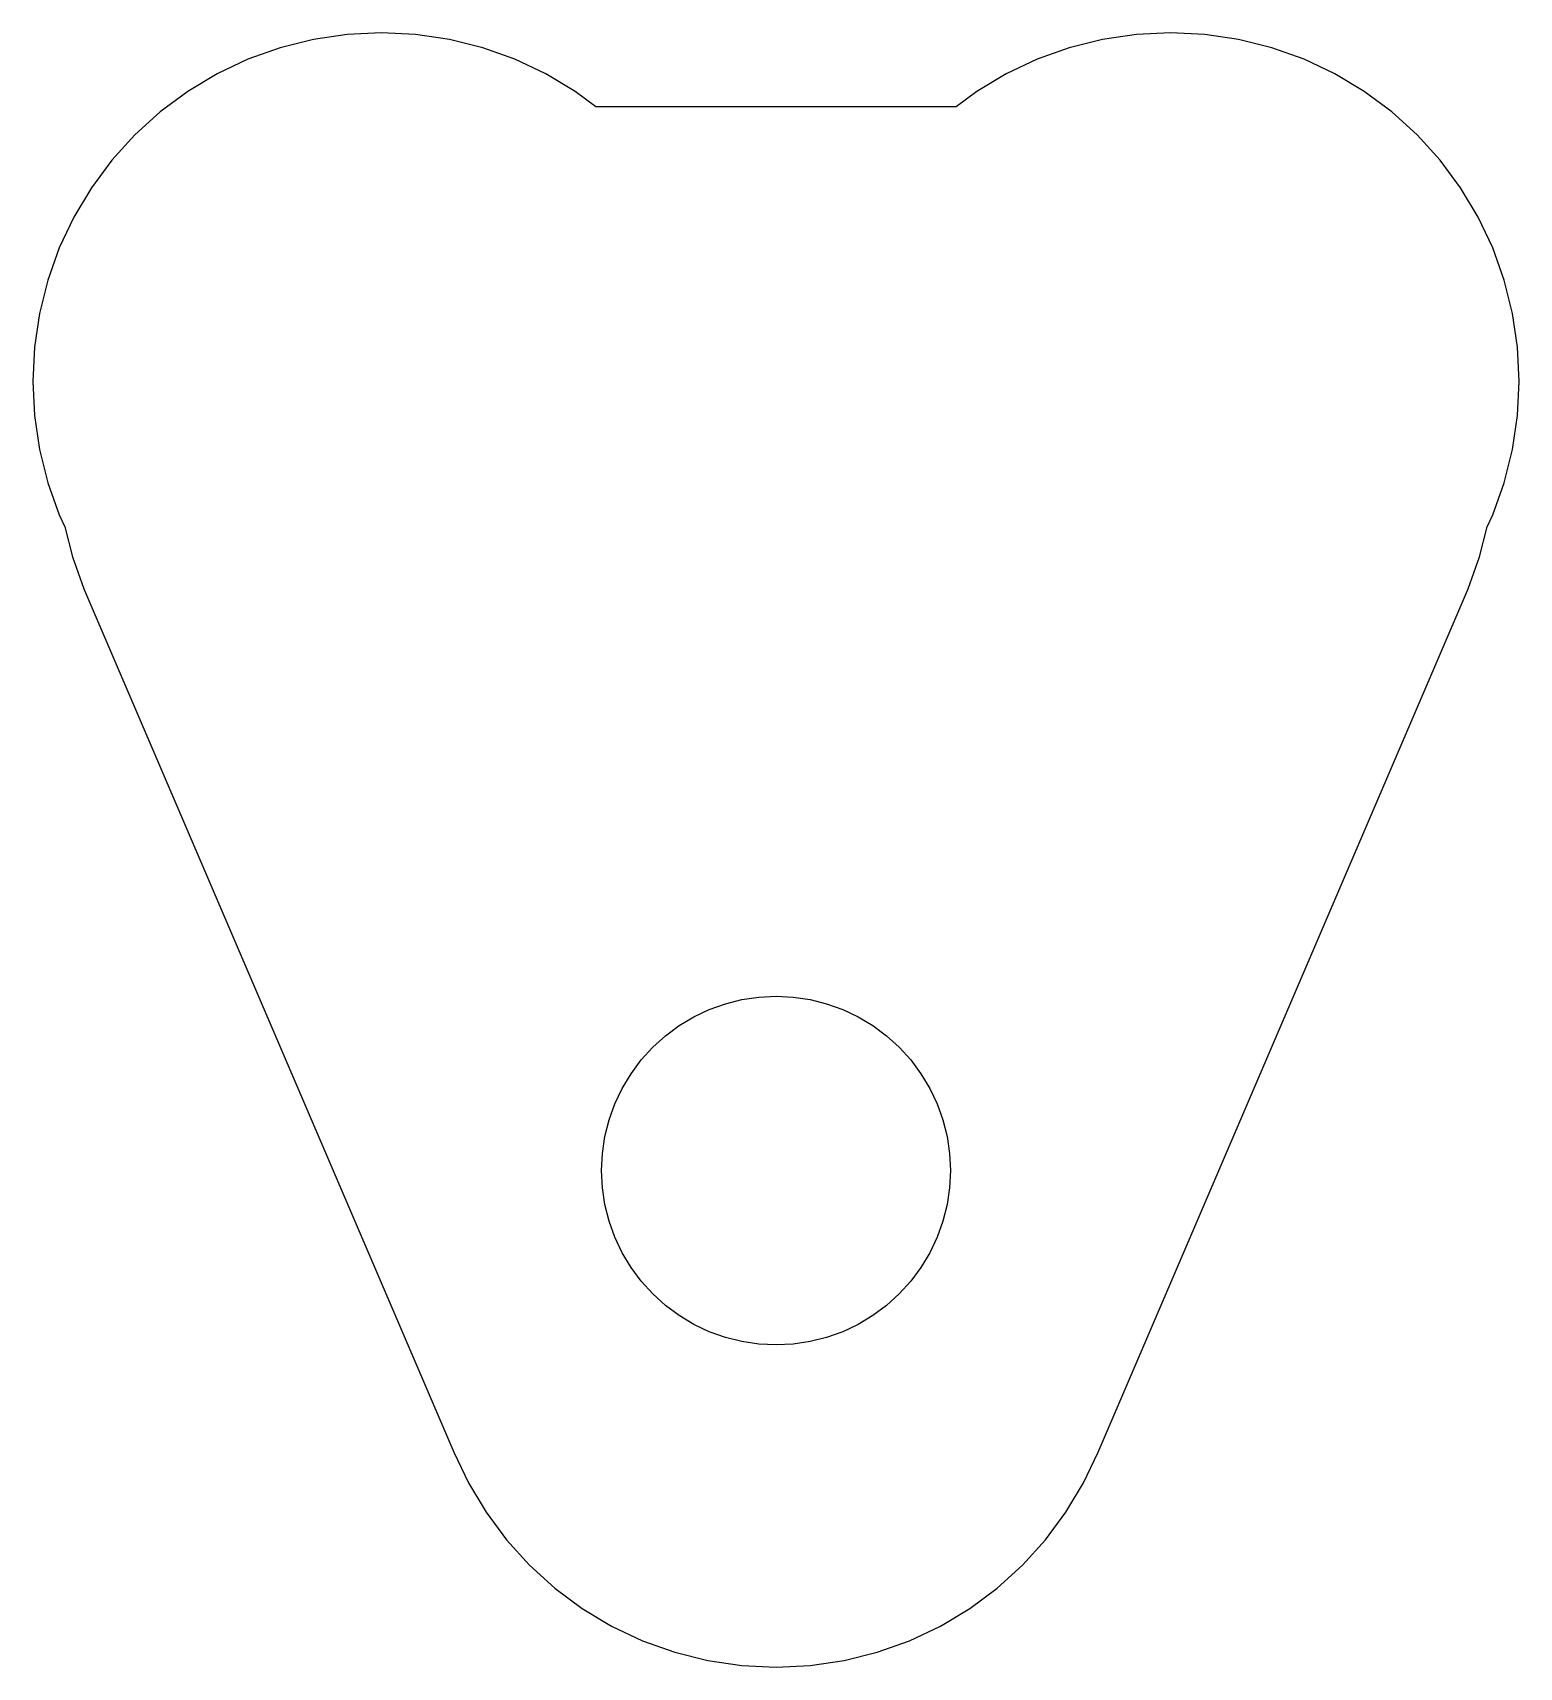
# Model space of a CAD drawing. Header units: metres. Extents: x -51 to 51, y -24 to 88.
import ezdxf

# ---------------------------------------------------------------- set-up
doc = ezdxf.new("R2010")
doc.units = ezdxf.units.M

msp = doc.modelspace()

# ---------------------------------------------------------------- linework, layer by layer
for p, q in [((-31.8351, 88.0269), (-34.1197, 87.4547)), ((-29.5053, 88.3725), (-31.8351, 88.0269)), ((-27.1529, 88.4881), (-29.5053, 88.3725)), ((-24.8005, 88.3725), (-27.1529, 88.4881)), ((-22.4707, 88.0269), (-24.8005, 88.3725)), ((-20.1861, 87.4547), (-22.4707, 88.0269)), ((22.4707, 88.0269), (20.1861, 87.4547)), ((24.8005, 88.3725), (22.4707, 88.0269)), ((27.1529, 88.4881), (24.8005, 88.3725)), ((29.5053, 88.3725), (27.1529, 88.4881)), ((31.8351, 88.0269), (29.5053, 88.3725)), ((34.1197, 87.4547), (31.8351, 88.0269)), ((-36.3373, 86.6612), (-38.4664, 85.6542)), ((-34.1197, 87.4547), (-36.3373, 86.6612)), ((-17.9685, 86.6612), (-20.1861, 87.4547)), ((-15.8394, 85.6542), (-17.9685, 86.6612)), ((17.9685, 86.6612), (15.8394, 85.6542)), ((20.1861, 87.4547), (17.9685, 86.6612)), ((36.3373, 86.6612), (34.1197, 87.4547)), ((38.4664, 85.6542), (36.3373, 86.6612)), ((-38.4664, 85.6542), (-40.4866, 84.4434)), ((-13.8192, 84.4434), (-15.8394, 85.6542)), ((15.8394, 85.6542), (13.8192, 84.4434)), ((40.4866, 84.4434), (38.4664, 85.6542)), ((-40.4866, 84.4434), (-42.3783, 83.0404)), ((-12.4082, 83.3969), (-13.8192, 84.4434)), ((13.8192, 84.4434), (12.4082, 83.3969)), ((42.3783, 83.0404), (40.4866, 84.4434)), ((12.4082, 83.3969), (-12.4082, 83.3969)), ((-42.3783, 83.0404), (-44.1235, 81.4587)), ((44.1235, 81.4587), (42.3783, 83.0404)), ((-44.1235, 81.4587), (-45.7052, 79.7136)), ((45.7052, 79.7136), (44.1235, 81.4587)), ((-45.7052, 79.7136), (-47.1082, 77.8218)), ((47.1082, 77.8218), (45.7052, 79.7136)), ((-47.1082, 77.8218), (-48.319, 75.8016)), ((48.319, 75.8016), (47.1082, 77.8218)), ((-48.319, 75.8016), (-49.326, 73.6725)), ((49.326, 73.6725), (48.319, 75.8016)), ((-49.326, 73.6725), (-50.1195, 71.4549)), ((50.1195, 71.4549), (49.326, 73.6725)), ((-50.1195, 71.4549), (-50.6917, 69.1703)), ((50.6917, 69.1703), (50.1195, 71.4549)), ((-50.6917, 69.1703), (-51.0373, 66.8405)), ((51.0373, 66.8405), (50.6917, 69.1703)), ((-51.0373, 66.8405), (-51.1529, 64.4881)), ((51.1529, 64.4881), (51.0373, 66.8405)), ((-51.1529, 64.4881), (-51.0373, 62.1357)), ((51.0373, 62.1357), (51.1529, 64.4881)), ((-51.0373, 62.1357), (-50.6917, 59.806)), ((50.6917, 59.806), (51.0373, 62.1357)), ((-50.6917, 59.806), (-50.1195, 57.5213)), ((50.1195, 57.5213), (50.6917, 59.806)), ((-50.1195, 57.5213), (-49.326, 55.3037)), ((49.326, 55.3037), (50.1195, 57.5213)), ((-49.326, 55.3037), (-48.9353, 54.4775)), ((48.9353, 54.4775), (49.326, 55.3037)), ((-48.9353, 54.4775), (-48.4224, 52.4301)), ((48.4224, 52.4301), (48.9353, 54.4775)), ((-48.4224, 52.4301), (-47.629, 50.2125)), ((47.629, 50.2125), (48.4224, 52.4301)), ((-47.629, 50.2125), (-22.1731, -9.1844)), ((22.1731, -9.1844), (47.629, 50.2125)), ((-4.5922, 21.2689), (-3.4834, 21.6656)), ((-3.4834, 21.6656), (-2.34107, 21.9517)), ((-2.34107, 21.9517), (-1.17623, 22.1245)), ((-1.17623, 22.1245), (0, 22.1823)), ((0, 22.1823), (1.17623, 22.1245)), ((1.17623, 22.1245), (2.34107, 21.9517)), ((2.34107, 21.9517), (3.4834, 21.6656)), ((3.4834, 21.6656), (4.5922, 21.2689)), ((-6.66683, 20.1599), (-5.65677, 20.7654)), ((-5.65677, 20.7654), (-4.5922, 21.2689)), ((4.5922, 21.2689), (5.65677, 20.7654)), ((5.65677, 20.7654), (6.66683, 20.1599)), ((-8.48528, 18.6676), (-7.61272, 19.4585)), ((-7.61272, 19.4585), (-6.66683, 20.1599)), ((6.66683, 20.1599), (7.61272, 19.4585)), ((7.61272, 19.4585), (8.48528, 18.6676)), ((-9.27614, 17.795), (-8.48528, 18.6676)), ((8.48528, 18.6676), (9.27614, 17.795)), ((-9.97764, 16.8491), (-9.27614, 17.795)), ((9.27614, 17.795), (9.97764, 16.8491)), ((-11.0865, 14.7745), (-10.5831, 15.8391)), ((-10.5831, 15.8391), (-9.97764, 16.8491)), ((9.97764, 16.8491), (10.5831, 15.8391)), ((10.5831, 15.8391), (11.0865, 14.7745)), ((-11.4833, 13.6657), (-11.0865, 14.7745)), ((11.0865, 14.7745), (11.4833, 13.6657)), ((-11.7694, 12.5234), (-11.4833, 13.6657)), ((11.4833, 13.6657), (11.7694, 12.5234)), ((-11.9422, 11.3586), (-11.7694, 12.5234)), ((11.7694, 12.5234), (11.9422, 11.3586)), ((-12, 10.1823), (-11.9422, 11.3586)), ((11.9422, 11.3586), (12, 10.1823)), ((-11.9422, 9.00611), (-12, 10.1823)), ((12, 10.1823), (11.9422, 9.00611)), ((-11.7694, 7.84127), (-11.9422, 9.00611)), ((11.9422, 9.00611), (11.7694, 7.84127)), ((-11.4833, 6.69894), (-11.7694, 7.84127)), ((11.7694, 7.84127), (11.4833, 6.69894)), ((-11.0865, 5.59014), (-11.4833, 6.69894)), ((11.4833, 6.69894), (11.0865, 5.59014)), ((-10.583, 4.52557), (-11.0865, 5.59014)), ((-9.97761, 3.51551), (-10.583, 4.52557)), ((10.583, 4.52557), (9.97761, 3.51551)), ((11.0865, 5.59014), (10.583, 4.52557)), ((-9.27612, 2.56961), (-9.97761, 3.51551)), ((9.97761, 3.51551), (9.27612, 2.56961)), ((-8.48528, 1.69706), (-9.27612, 2.56961)), ((9.27612, 2.56961), (8.48526, 1.69703)), ((-7.6127, 0.9062), (-8.48528, 1.69706)), ((8.48526, 1.69703), (7.6127, 0.9062)), ((-6.6668, 0.2047), (-7.6127, 0.9062)), ((-5.65674, -0.40072), (-6.6668, 0.2047)), ((6.6668, 0.2047), (5.65674, -0.40072)), ((7.6127, 0.9062), (6.6668, 0.2047)), ((-4.59217, -0.9042), (-5.65674, -0.40072)), ((-3.48337, -1.30094), (-4.59217, -0.9042)), ((4.59217, -0.9042), (3.48337, -1.30094)), ((5.65674, -0.40072), (4.59217, -0.9042)), ((-2.34104, -1.58708), (-3.48337, -1.30094)), ((-1.17623, -1.75985), (-2.34104, -1.58708)), ((0, -1.81762), (-1.17623, -1.75985)), ((1.17623, -1.75985), (0, -1.81762)), ((2.34104, -1.58708), (1.17623, -1.75985)), ((3.48337, -1.30094), (2.34104, -1.58708)), ((-22.1731, -9.1844), (-21.1661, -11.3135)), ((21.1661, -11.3135), (22.1731, -9.1844)), ((-21.1661, -11.3135), (-19.9552, -13.3337)), ((19.9552, -13.3337), (21.1661, -11.3135)), ((-19.9552, -13.3337), (-18.5522, -15.2254)), ((18.5522, -15.2254), (19.9552, -13.3337)), ((-18.5522, -15.2254), (-16.9706, -16.9706)), ((16.9706, -16.9706), (18.5522, -15.2254)), ((-16.9706, -16.9706), (-15.2254, -18.5522)), ((15.2254, -18.5522), (16.9706, -16.9706)), ((-15.2254, -18.5522), (-13.3337, -19.9552)), ((13.3337, -19.9552), (15.2254, -18.5522)), ((-13.3337, -19.9552), (-11.3135, -21.1661)), ((11.3135, -21.1661), (13.3337, -19.9552)), ((-11.3135, -21.1661), (-9.1844, -22.1731)), ((9.1844, -22.1731), (11.3135, -21.1661)), ((-9.1844, -22.1731), (-6.96682, -22.9665)), ((6.96682, -22.9665), (9.1844, -22.1731)), ((-6.96682, -22.9665), (-4.68216, -23.5388)), ((-4.68216, -23.5388), (-2.35243, -23.8844)), ((2.35243, -23.8844), (4.68216, -23.5388)), ((4.68216, -23.5388), (6.96682, -22.9665)), ((-2.35243, -23.8844), (0, -24)), ((0, -24), (2.35243, -23.8844))]:
    msp.add_line(p, q)

doc.saveas('drawing.dxf')
